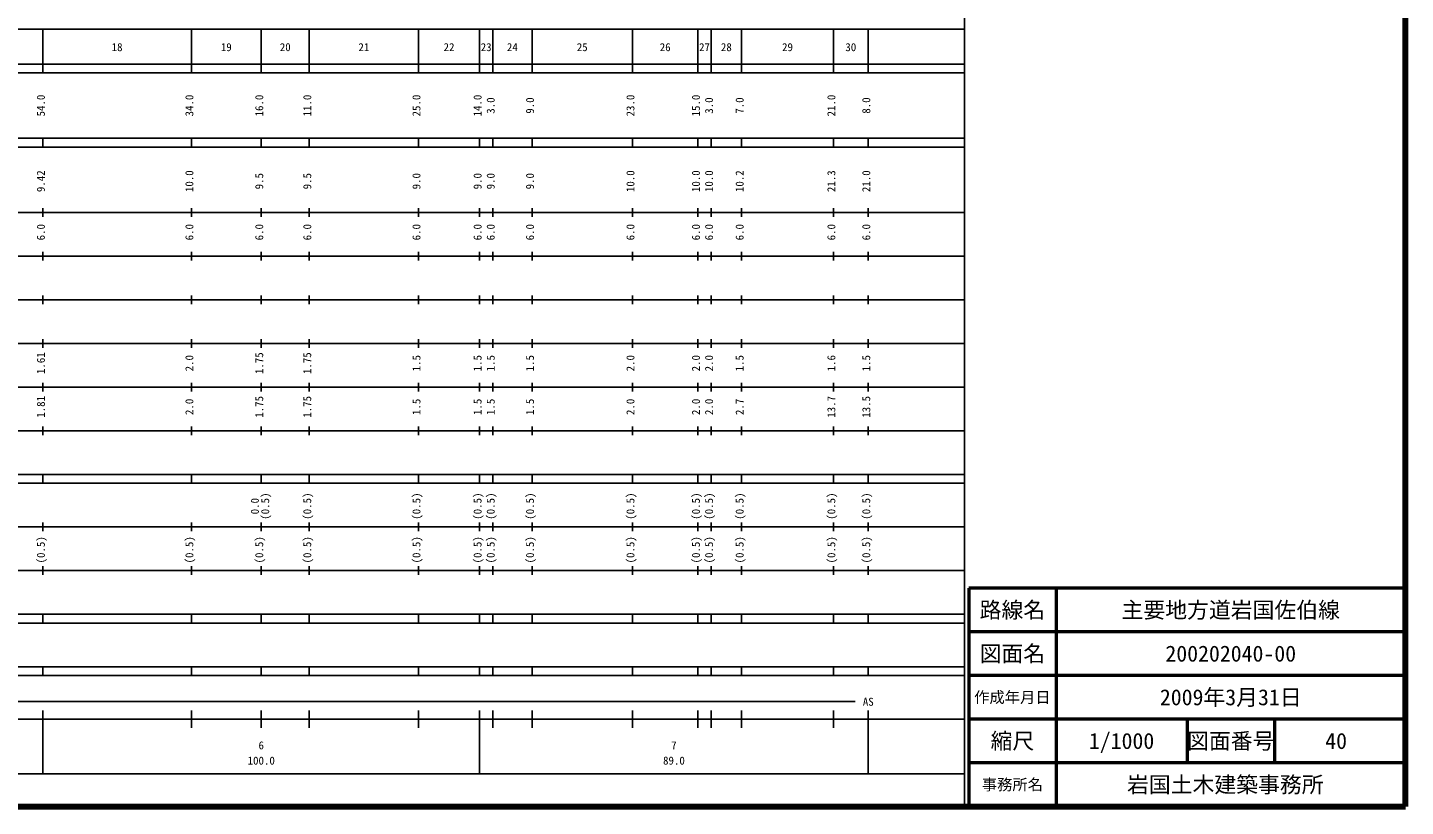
# Model space of a CAD drawing. Units: millimetres on the paper, enlarged 1000 times. Extents: x 40000 to 680000, y 20000 to 380000.
# Drawn here: x 364493 to 680000, y 20000 to 198357 of the extents above; entities that cross this region are included whole.
import ezdxf
from ezdxf.enums import TextEntityAlignment as Align

# ---------------------------------------------------------------- set-up
doc = ezdxf.new("R2010")
doc.units = ezdxf.units.MM
doc.header["$LTSCALE"] = 1000
for name, color, linetype, lineweight in [('M-TTL', 2, 'Continuous', 140), ('M-TTL-BAND', 7, 'Continuous', 25), ('M-TTL-FRAM', 2, 'Continuous', 50), ('M-TTL-LINE', 7, 'Continuous', 50)]:
    doc.layers.add(name, color=color, linetype=linetype, lineweight=lineweight)
doc.layers.add('M-TTL-TXT', color=7, linetype='Continuous')
doc.styles.add('ＭＳ ゴシック', font='')
doc.styles.get('ＭＳ ゴシック').set_extended_font_data('MS Gothic')

msp = doc.modelspace()

# ---------------------------------------------------------------- linework, layer by layer
at = {"layer": 'M-TTL'}
for p, q in [((680000, 20000), (680000, 380000)), ((40000, 20000), (680000, 20000))]:
    msp.add_line(p, q, dxfattribs=at)
at = {"layer": 'M-TTL-BAND'}
for p, q in [((579000, 20000), (579000, 370000)), ((68000, 198000), (579000, 198000)), ((368000, 188000), (368000, 198000)), ((402000, 188000), (402000, 198000)), ((418000, 188000), (418000, 198000)), ((429000, 188000), (429000, 198000)), ((454000, 188000), (454000, 198000)), ((468000, 188000), (468000, 198000)), ((471000, 188000), (471000, 198000)), ((480000, 188000), (480000, 198000)), ((503000, 188000), (503000, 198000)), ((518000, 188000), (518000, 198000)), ((521000, 188000), (521000, 198000)), ((528000, 188000), (528000, 198000)), ((549000, 188000), (549000, 198000)), ((557000, 188000), (557000, 198000)), ((40000, 190000), (579000, 190000)), ((40000, 188000), (579000, 188000)), ((40000, 173000), (579000, 173000)), ((40000, 171000), (579000, 171000)), ((368000, 171000), (368000, 173000)), ((402000, 171000), (402000, 173000)), ((418000, 171000), (418000, 173000)), ((429000, 171000), (429000, 173000)), ((454000, 171000), (454000, 173000)), ((468000, 171000), (468000, 173000)), ((471000, 171000), (471000, 173000)), ((480000, 171000), (480000, 173000)), ((503000, 171000), (503000, 173000)), ((518000, 171000), (518000, 173000)), ((521000, 171000), (521000, 173000)), ((528000, 171000), (528000, 173000)), ((549000, 171000), (549000, 173000)), ((557000, 171000), (557000, 173000)), ((40000, 156000), (579000, 156000)), ((368000, 155000), (368000, 157000)), ((402000, 155000), (402000, 157000)), ((418000, 155000), (418000, 157000)), ((429000, 155000), (429000, 157000)), ((454000, 155000), (454000, 157000)), ((468000, 155000), (468000, 157000)), ((471000, 155000), (471000, 157000)), ((480000, 155000), (480000, 157000)), ((503000, 155000), (503000, 157000)), ((518000, 155000), (518000, 157000)), ((521000, 155000), (521000, 157000)), ((528000, 155000), (528000, 157000)), ((549000, 155000), (549000, 157000)), ((557000, 155000), (557000, 157000)), ((46000, 146000), (579000, 146000)), ((368000, 145000), (368000, 147000)), ((402000, 145000), (402000, 147000)), ((418000, 145000), (418000, 147000)), ((429000, 145000), (429000, 147000)), ((454000, 145000), (454000, 147000)), ((468000, 145000), (468000, 147000)), ((471000, 145000), (471000, 147000)), ((480000, 145000), (480000, 147000)), ((503000, 145000), (503000, 147000)), ((518000, 145000), (518000, 147000)), ((521000, 145000), (521000, 147000)), ((528000, 145000), (528000, 147000)), ((549000, 145000), (549000, 147000)), ((557000, 145000), (557000, 147000)), ((52000, 136000), (579000, 136000)), ((368000, 135000), (368000, 137000)), ((402000, 135000), (402000, 137000)), ((418000, 135000), (418000, 137000)), ((429000, 135000), (429000, 137000)), ((454000, 135000), (454000, 137000)), ((468000, 135000), (468000, 137000)), ((471000, 135000), (471000, 137000)), ((480000, 135000), (480000, 137000)), ((503000, 135000), (503000, 137000)), ((518000, 135000), (518000, 137000)), ((521000, 135000), (521000, 137000)), ((528000, 135000), (528000, 137000)), ((549000, 135000), (549000, 137000)), ((557000, 135000), (557000, 137000)), ((368000, 125000), (368000, 127000)), ((402000, 125000), (402000, 127000)), ((418000, 125000), (418000, 127000)), ((429000, 125000), (429000, 127000)), ((454000, 125000), (454000, 127000)), ((468000, 125000), (468000, 127000)), ((471000, 125000), (471000, 127000)), ((480000, 125000), (480000, 127000)), ((503000, 125000), (503000, 127000)), ((518000, 125000), (518000, 127000)), ((521000, 125000), (521000, 127000)), ((528000, 125000), (528000, 127000)), ((549000, 125000), (549000, 127000)), ((557000, 125000), (557000, 127000)), ((46000, 126000), (579000, 126000)), ((368000, 115000), (368000, 117000)), ((402000, 115000), (402000, 117000)), ((418000, 115000), (418000, 117000)), ((429000, 115000), (429000, 117000)), ((454000, 115000), (454000, 117000)), ((468000, 115000), (468000, 117000)), ((471000, 115000), (471000, 117000)), ((480000, 115000), (480000, 117000)), ((503000, 115000), (503000, 117000)), ((518000, 115000), (518000, 117000)), ((521000, 115000), (521000, 117000)), ((528000, 115000), (528000, 117000)), ((549000, 115000), (549000, 117000)), ((557000, 115000), (557000, 117000)), ((52000, 116000), (579000, 116000)), ((46000, 106000), (579000, 106000)), ((368000, 105000), (368000, 107000)), ((402000, 105000), (402000, 107000)), ((418000, 105000), (418000, 107000)), ((429000, 105000), (429000, 107000)), ((454000, 105000), (454000, 107000)), ((468000, 105000), (468000, 107000)), ((471000, 105000), (471000, 107000)), ((480000, 105000), (480000, 107000)), ((503000, 105000), (503000, 107000)), ((518000, 105000), (518000, 107000)), ((521000, 105000), (521000, 107000)), ((528000, 105000), (528000, 107000)), ((549000, 105000), (549000, 107000)), ((557000, 105000), (557000, 107000)), ((40000, 96000), (579000, 96000)), ((368000, 94000), (368000, 96000)), ((402000, 94000), (402000, 96000)), ((418000, 94000), (418000, 96000)), ((429000, 94000), (429000, 96000)), ((454000, 94000), (454000, 96000)), ((468000, 94000), (468000, 96000)), ((471000, 94000), (471000, 96000)), ((480000, 94000), (480000, 96000)), ((503000, 94000), (503000, 96000)), ((518000, 94000), (518000, 96000)), ((521000, 94000), (521000, 96000)), ((528000, 94000), (528000, 96000)), ((549000, 94000), (549000, 96000)), ((557000, 94000), (557000, 96000)), ((40000, 94000), (579000, 94000)), ((49000, 84000), (579000, 84000)), ((368000, 83000), (368000, 85000)), ((402000, 83000), (402000, 85000)), ((418000, 83000), (418000, 85000)), ((429000, 83000), (429000, 85000)), ((454000, 83000), (454000, 85000)), ((468000, 83000), (468000, 85000)), ((471000, 83000), (471000, 85000)), ((480000, 83000), (480000, 85000)), ((503000, 83000), (503000, 85000)), ((518000, 83000), (518000, 85000)), ((521000, 83000), (521000, 85000)), ((528000, 83000), (528000, 85000)), ((549000, 83000), (549000, 85000)), ((557000, 83000), (557000, 85000)), ((40000, 74000), (579000, 74000)), ((368000, 73000), (368000, 75000)), ((402000, 73000), (402000, 75000)), ((418000, 73000), (418000, 75000)), ((429000, 73000), (429000, 75000)), ((454000, 73000), (454000, 75000)), ((468000, 73000), (468000, 75000)), ((471000, 73000), (471000, 75000)), ((480000, 73000), (480000, 75000)), ((503000, 73000), (503000, 75000)), ((518000, 73000), (518000, 75000)), ((521000, 73000), (521000, 75000)), ((528000, 73000), (528000, 75000)), ((549000, 73000), (549000, 75000)), ((557000, 73000), (557000, 75000)), ((40000, 64000), (579000, 64000)), ((368000, 62000), (368000, 64000)), ((402000, 62000), (402000, 64000)), ((418000, 62000), (418000, 64000)), ((429000, 62000), (429000, 64000)), ((454000, 62000), (454000, 64000)), ((468000, 62000), (468000, 64000)), ((471000, 62000), (471000, 64000)), ((480000, 62000), (480000, 64000)), ((503000, 62000), (503000, 64000)), ((518000, 62000), (518000, 64000)), ((521000, 62000), (521000, 64000)), ((528000, 62000), (528000, 64000)), ((549000, 62000), (549000, 64000)), ((557000, 62000), (557000, 64000)), ((40000, 62000), (579000, 62000)), ((40000, 52000), (579000, 52000)), ((368000, 50000), (368000, 52000)), ((402000, 50000), (402000, 52000)), ((418000, 50000), (418000, 52000)), ((429000, 50000), (429000, 52000)), ((454000, 50000), (454000, 52000)), ((468000, 50000), (468000, 52000)), ((471000, 50000), (471000, 52000)), ((480000, 50000), (480000, 52000)), ((503000, 50000), (503000, 52000)), ((518000, 50000), (518000, 52000)), ((521000, 50000), (521000, 52000)), ((528000, 50000), (528000, 52000)), ((549000, 50000), (549000, 52000)), ((557000, 50000), (557000, 52000)), ((40000, 50000), (579000, 50000)), ((71000, 44000), (554000, 44000)), ((368000, 27500), (368000, 42000)), ((402000, 38000), (402000, 42000)), ((418000, 38000), (418000, 42000)), ((429000, 38000), (429000, 42000)), ((454000, 38000), (454000, 42000)), ((468000, 27500), (468000, 42000)), ((471000, 38000), (471000, 42000)), ((480000, 38000), (480000, 42000)), ((503000, 38000), (503000, 42000)), ((518000, 38000), (518000, 42000)), ((521000, 38000), (521000, 42000)), ((528000, 38000), (528000, 42000)), ((549000, 38000), (549000, 42000)), ((557000, 27500), (557000, 42000)), ((40000, 40000), (579000, 40000)), ((68000, 27500), (579000, 27500))]:
    msp.add_line(p, q, dxfattribs=at)
at = {"layer": 'M-TTL-FRAM'}
for p, q in [((680000, 70000), (580000, 70000)), ((580000, 70000), (580000, 20000))]:
    msp.add_line(p, q, dxfattribs=at)
at = {"layer": 'M-TTL-LINE'}
for p, q in [((600000, 70000), (600000, 20000)), ((680000, 60000), (580000, 60000)), ((680000, 50000), (580000, 50000)), ((680000, 40000), (580000, 40000)), ((630000, 40000), (630000, 30000)), ((650000, 40000), (650000, 30000)), ((680000, 30000), (580000, 30000))]:
    msp.add_line(p, q, dxfattribs=at)

# ---------------------------------------------------------------- texts
at = {"layer": 'M-TTL-BAND', "style": 'ＭＳ ゴシック'}
for s, p in [('18', (385000, 192405)), ('19', (410000, 192405)), ('20', (423500, 192405)), ('21', (441500, 192405)), ('22', (461000, 192405)), ('23', (469500, 192405)), ('24', (475500, 192405)), ('25', (491500, 192405)), ('26', (510500, 192405)), ('27', (519500, 192405)), ('28', (524500, 192405)), ('29', (538500, 192405)), ('30', (553000, 192405)), ('AS', (557000, 42500)), ('6', (418000, 32523)), ('7', (512500, 32523)), ('100.0', (418000, 29033)), ('89.0', (512500, 29033))]:
    msp.add_text(s, height=1833, dxfattribs=at).set_placement(p, align=Align.BOTTOM_CENTER)
for s, p in [('54.0', (369000, 180500)), ('34.0', (403000, 180500)), ('16.0', (419000, 180500)), ('11.0', (430000, 180500)), ('25.0', (455000, 180500)), ('14.0', (469000, 180500)), ('3.0', (472000, 180500)), ('9.0', (481000, 180500)), ('23.0', (504000, 180500)), ('15.0', (519000, 180500)), ('3.0', (522000, 180500)), ('7.0', (529000, 180500)), ('21.0', (550000, 180500)), ('8.0', (558000, 180500)), ('9.42', (369000, 163174)), ('10.0', (403000, 163174)), ('9.5', (419000, 163174)), ('9.5', (430000, 163174)), ('9.0', (455000, 163174)), ('9.0', (469000, 163174)), ('9.0', (472000, 163174)), ('9.0', (481000, 163174)), ('10.0', (504000, 163174)), ('10.0', (519000, 163174)), ('10.0', (522000, 163174)), ('10.2', (529000, 163174)), ('21.3', (550000, 163174)), ('21.0', (558000, 163174)), ('6.0', (369000, 151500)), ('6.0', (403000, 151500)), ('6.0', (419000, 151500)), ('6.0', (430000, 151500)), ('6.0', (455000, 151500)), ('6.0', (469000, 151500)), ('6.0', (472000, 151500)), ('6.0', (481000, 151500)), ('6.0', (504000, 151500)), ('6.0', (519000, 151500)), ('6.0', (522000, 151500)), ('6.0', (529000, 151500)), ('6.0', (550000, 151500)), ('6.0', (558000, 151500)), ('1.61', (369000, 121500)), ('2.0', (403000, 121500)), ('1.75', (419000, 121500)), ('1.75', (430000, 121500)), ('1.5', (455000, 121500)), ('1.5', (469000, 121500)), ('1.5', (472000, 121500)), ('1.5', (481000, 121500)), ('2.0', (504000, 121500)), ('2.0', (519000, 121500)), ('2.0', (522000, 121500)), ('1.5', (529000, 121500)), ('1.6', (550000, 121500)), ('1.5', (558000, 121500)), ('1.81', (369000, 111500)), ('1.75', (419000, 111500)), ('1.75', (430000, 111500)), ('13.7', (550000, 111500)), ('13.5', (558000, 111500)), ('2.0', (403000, 111500)), ('1.5', (455000, 111500)), ('1.5', (469000, 111500)), ('1.5', (472000, 111500)), ('1.5', (481000, 111500)), ('2.0', (504000, 111500)), ('2.0', (519000, 111500)), ('2.0', (522000, 111500)), ('2.7', (529000, 111500)), ('(0.5)', (420370, 88764)), ('(0.5)', (430000, 88764)), ('(0.5)', (455000, 88764)), ('(0.5)', (469000, 88764)), ('(0.5)', (472000, 88764)), ('(0.5)', (481000, 88764)), ('(0.5)', (504000, 88764)), ('(0.5)', (519000, 88764)), ('(0.5)', (522000, 88764)), ('(0.5)', (529000, 88764)), ('(0.5)', (550000, 88764)), ('(0.5)', (558000, 88764)), ('0.0', (418000, 88764)), ('(0.5)', (369000, 78764)), ('(0.5)', (403000, 78764)), ('(0.5)', (419000, 78764)), ('(0.5)', (430000, 78764)), ('(0.5)', (455000, 78764)), ('(0.5)', (469000, 78764)), ('(0.5)', (472000, 78764)), ('(0.5)', (481000, 78764)), ('(0.5)', (504000, 78764)), ('(0.5)', (519000, 78764)), ('(0.5)', (522000, 78764)), ('(0.5)', (529000, 78764)), ('(0.5)', (550000, 78764)), ('(0.5)', (558000, 78764))]:
    msp.add_text(s, height=1833, rotation=90, dxfattribs=at).set_placement(p, align=Align.BOTTOM_CENTER)
at = {"layer": 'M-TTL-TXT', "style": 'ＭＳ ゴシック'}
for s, height, p in [('路線名', 3666, (590000, 65000)), ('路線名', 3666, (590000, 65000)), ('主要地方道岩国佐伯線', 3666, (640000, 65000)), ('図面名', 3666, (590000, 55000)), ('図面名', 3666, (590000, 55000)), ('200202040-00', 3666, (640000, 55000)), ('2009年3月31日', 3666, (640000, 45000)), ('作成年月日', 2566, (590000, 45000)), ('作成年月日', 2566, (590000, 45000)), ('縮尺', 3666, (590000, 35000)), ('縮尺', 3666, (590000, 35000)), ('1/1000', 3666, (615000, 35000)), ('図面番号', 3666, (640000, 35000)), ('図面番号', 3666, (640000, 35000)), ('40', 3666, (664125, 35000)), ('事務所名', 2566, (590000, 25000)), ('事務所名', 2566, (590000, 25000)), ('岩国土木建築事務所 ', 3666, (640000, 25000))]:
    msp.add_text(s, height=height, dxfattribs=at).set_placement(p, align=Align.MIDDLE_CENTER)

doc.saveas('drawing.dxf')
